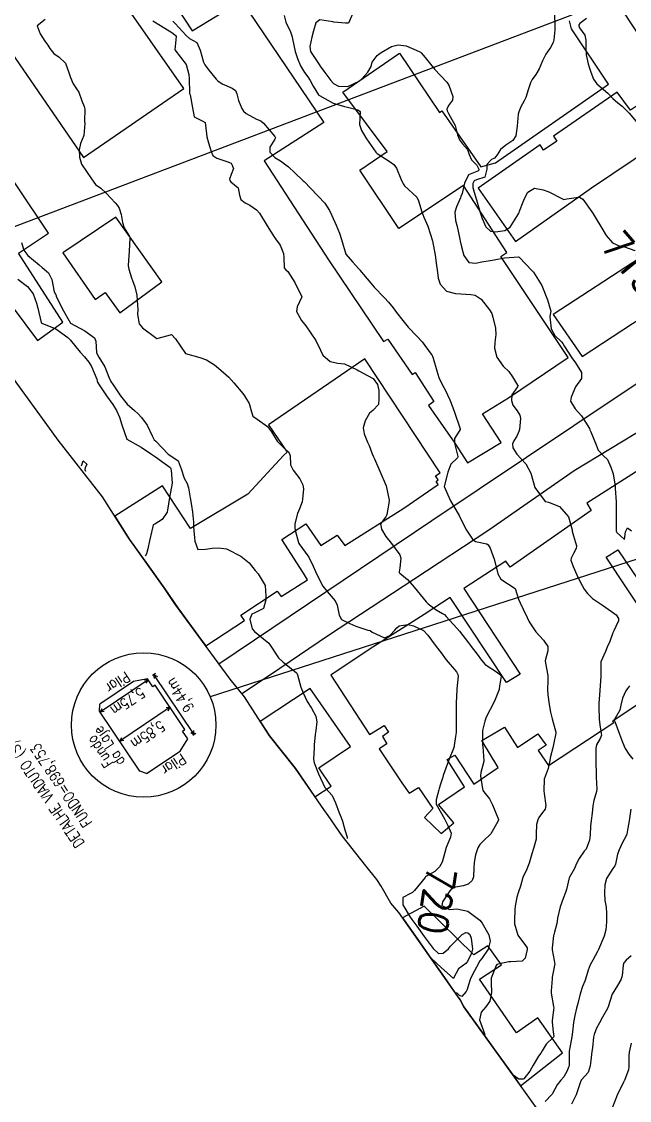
# Model space of a CAD drawing. Header units: metres. Extents: x 292545 to 299085, y 7450245 to 7463078.
# Drawn here: x 298006.3 to 298090.4, y 7451589.8 to 7451739.2 of the extents above; entities that cross this region are included whole.
import ezdxf
from ezdxf.enums import TextEntityAlignment as Align

# ---------------------------------------------------------------- set-up
doc = ezdxf.new("R2010")
doc.units = ezdxf.units.M
doc.linetypes.add('CONTINUO', pattern=[0])
for name, color, linetype in [('Area', 45, 'Continuous'), ('Cotas', 45, 'Continuous'), ('Curvas de Nivel 1m', 11, 'Continuous'), ('Curvas de Nivel 5m', 15, 'Continuous'), ('Edificações', 30, 'Continuous'), ('TEXTO', 45, 'Continuous'), ('Vias Primárias', 230, 'Continuous')]:
    doc.layers.add(name, color=color, linetype=linetype)
doc.styles.add('ROMANS', font='romans', dxfattribs={"height": 0.2})
doc.styles.add('Style-STANDARD', font='STANDARD.shx')

msp = doc.modelspace()

# ---------------------------------------------------------------- linework, layer by layer
at = {"layer": 'Area'}
msp.add_polyline3d([(298083.26, 7451580.79, 714.01), (298073.19, 7451594.84, 723.58), (298067.46, 7451602.8, 723.55), (298066.96, 7451603.76, 718.78), (298058.47, 7451615.83, 726.28), (298057.35, 7451617.13, 720.17), (298056.01, 7451619.47, 721.03), (298055.42, 7451620.4, 720.76), (298053.89, 7451622.3, 720.6), (298050.64, 7451626.47, 720.68), (298048.71, 7451629.28, 728.77), (298048.09, 7451630.08, 729.32), (298044.17, 7451635.78, 727.04), (298040.57, 7451640.29, 727.56), (298037.12, 7451645.69, 721.38), (298035.11, 7451648.17, 721.38), (298027.46, 7451658.6, 729.25), (298025.98, 7451660.78, 728.7), (298021.07, 7451667.7, 727.42), (298017.47, 7451673.41, 722.78), (298011.3, 7451681.25, 728.87), (298010.51, 7451682.41, 729.37), (298004.65, 7451690.45, 722.78)], dxfattribs=at)
at = {"layer": 'Curvas de Nivel 1m', "flags": 128}
for points, elevation in [([(298024.42, 7451739.32), (298025.5, 7451738.66), (298027.06, 7451737.71), (298027.48, 7451737.36), (298027.55, 7451737.28), (298027.63, 7451737.13), (298027.46, 7451735.28), (298029.02, 7451733.26), (298029.42, 7451731.89), (298029.46, 7451731.31), (298029.46, 7451731.26), (298029.49, 7451729.35), (298029.5, 7451729.26), (298029.59, 7451729.05), (298029.91, 7451727.25), (298030.13, 7451726.02), (298031.34, 7451725.39), (298031.65, 7451725.23), (298031.71, 7451724.86), (298031.89, 7451723.22), (298032.14, 7451722.4), (298032.48, 7451721.22), (298032.72, 7451720.65), (298033.28, 7451720.27), (298034.67, 7451719.81), (298035.28, 7451719.61), (298035.41, 7451719.33), (298035.47, 7451719.19), (298035.6, 7451718.85), (298035.26, 7451718.02), (298035.05, 7451717.39), (298035.08, 7451717.19), (298035.24, 7451717.01), (298036.23, 7451716.17), (298036.4, 7451715.17), (298036.59, 7451714.55), (298037.21, 7451714.11), (298037.83, 7451713.78), (298038.77, 7451713.14), (298039.2, 7451712.67), (298040.11, 7451711.13), (298041.16, 7451709.45), (298041.29, 7451709.26), (298041.39, 7451709.12), (298042.03, 7451708.22), (298042.53, 7451707.1), (298042.55, 7451706.53), (298042.61, 7451705.1), (298042.85, 7451704.84), (298043.1, 7451704.61), (298044.1, 7451703.08), (298045.05, 7451701.07), (298044.42, 7451699.7), (298044.33, 7451699.08), (298045.02, 7451697.8), (298045.6, 7451697.06), (298046.98, 7451695.05), (298047.63, 7451693.7), (298047.97, 7451693.03), (298048.95, 7451692.12), (298050.03, 7451691.92), (298050.94, 7451691.8), (298052.7, 7451690.98), (298052.93, 7451690.83), (298054.16, 7451690.2), (298054.92, 7451689.77), (298055.53, 7451688.94), (298055.72, 7451688.13), (298055.72, 7451686.94), (298055.64, 7451686.19), (298054.87, 7451685.34), (298054.64, 7451685.18), (298054.42, 7451684.96), (298053.81, 7451683.92), (298053.53, 7451682.97), (298053.67, 7451682.13), (298054.16, 7451680.96), (298054.35, 7451680.5), (298054.8, 7451679.37), (298054.96, 7451678.95), (298055.09, 7451678.65), (298055.85, 7451676.94), (298056.74, 7451674.93), (298057.13, 7451672.93), (298057.11, 7451672.54), (298056.81, 7451670.93), (298056.79, 7451670.83), (298056.69, 7451670.63), (298055.94, 7451669.68), (298056.06, 7451668.94), (298056.66, 7451667.91), (298057.45, 7451666.92), (298058.63, 7451665.35), (298058.74, 7451664.91), (298058.61, 7451663.58), (298058.5, 7451663.01), (298058.54, 7451662.91), (298058.6, 7451662.84), (298059.67, 7451661.97), (298060.58, 7451660.88), (298062.26, 7451658.86), (298062.55, 7451658.57), (298063.64, 7451657.75), (298064.54, 7451657.24), (298064.79, 7451657.09), (298065.03, 7451656.83), (298066.51, 7451655.21), (298066.87, 7451654.81), (298068.12, 7451653.16), (298068.4, 7451652.79), (298068.48, 7451652.69), (298069.32, 7451651.63), (298069.9, 7451650.77), (298070.45, 7451650.19), (298072.12, 7451649.06), (298072.43, 7451648.86), (298072.56, 7451648.74), (298072.62, 7451648.55), (298072.42, 7451647.18), (298072.36, 7451646.79), (298072.35, 7451646.74), (298071.8, 7451645.34), (298071.54, 7451644.75), (298070.65, 7451643.05), (298070.51, 7451642.77), (298070.36, 7451642.33), (298070.08, 7451641.04), (298070.06, 7451640.77), (298070.08, 7451639.01), (298070.09, 7451638.77), (298070.22, 7451636.84), (298070.22, 7451636.77), (298069.82, 7451635.23), (298069.79, 7451634.77), (298070.07, 7451632.95), (298070.12, 7451632.77), (298070.24, 7451632.54), (298071.03, 7451631.56), (298071.43, 7451630.75), (298072.2, 7451628.94), (298072.27, 7451628.74), (298072.27, 7451628.66), (298072.19, 7451628.43), (298071.2, 7451626.75), (298070.16, 7451625.73), (298069.67, 7451625.26), (298069.39, 7451624.78), (298069.1, 7451623.82), (298068.91, 7451622.78), (298068.88, 7451622.02), (298068.81, 7451620.78), (298068.63, 7451620.25), (298068.09, 7451619.77), (298067.37, 7451619.51), (298066.08, 7451619.32), (298065.77, 7451619.12), (298065.52, 7451618.82), (298064.52, 7451617.3), (298064.44, 7451616.83), (298065.47, 7451616.24), (298066.05, 7451616.28), (298066.51, 7451616.34), (298068.05, 7451616.02), (298069.68, 7451614.77), (298070.03, 7451614.36), (298070.95, 7451612.76), (298071.12, 7451611.88), (298070.86, 7451610.76), (298069.97, 7451609.48), (298069.66, 7451609.08), (298069.49, 7451608.77), (298068.96, 7451607.77), (298068.44, 7451606.78), (298068.31, 7451606.41), (298067.92, 7451605.17), (298067.8, 7451604.9), (298067.2, 7451604.2), (298066.86, 7451604.37), (298066.45, 7451604.75)], 719), ([(298027.2, 7451739.28), (298027.51, 7451738.95), (298029.02, 7451737.26), (298029.48, 7451736.88), (298030.51, 7451736.29), (298030.97, 7451735.24), (298031.44, 7451733.58), (298031.61, 7451733.23), (298032.18, 7451732.47), (298033.21, 7451731.21), (298033.41, 7451731), (298034.04, 7451730.57), (298035.4, 7451729.97), (298035.87, 7451729.66), (298036.04, 7451729.18), (298036.28, 7451728.28), (298036.75, 7451727.17), (298036.99, 7451726.8), (298037.36, 7451726.48), (298038.78, 7451725.71), (298039.35, 7451725.44), (298039.74, 7451725.14), (298041.32, 7451723.3), (298041.39, 7451723.12), (298041.31, 7451722.93), (298040.63, 7451721.8), (298040.61, 7451721.13), (298041.29, 7451720.38), (298042.09, 7451719.91), (298043.21, 7451719.09), (298043.27, 7451719.03), (298044.04, 7451718.3), (298045.24, 7451717.17), (298045.35, 7451717.07), (298046.28, 7451716.1), (298047.22, 7451715.14), (298047.27, 7451715.1), (298047.32, 7451715.05), (298048.25, 7451714.07), (298048.88, 7451713.02), (298049.19, 7451712.37), (298049.81, 7451711.01), (298050.25, 7451709.92), (298050.56, 7451709.01), (298051.12, 7451707), (298052.05, 7451705.92), (298052.94, 7451704.97), (298053.02, 7451704.89), (298053.1, 7451704.78), (298054.58, 7451702.96), (298055.07, 7451702.42), (298056.51, 7451700.94), (298057.05, 7451700.36), (298057.69, 7451699.57), (298058.17, 7451698.91), (298059.02, 7451697.79), (298059.78, 7451696.89), (298060.99, 7451695.63), (298061.7, 7451694.87), (298062.97, 7451693.16), (298063.08, 7451692.98), (298063.14, 7451692.86), (298063.23, 7451692.59), (298063.75, 7451690.85), (298064.01, 7451689.93), (298064.54, 7451688.84), (298064.9, 7451688.2), (298065.54, 7451686.82), (298065.94, 7451685.75), (298066.26, 7451684.82), (298066.85, 7451683.24), (298066.96, 7451682.81), (298066.95, 7451682.7), (298066.84, 7451682.51), (298066.16, 7451681.48), (298066.17, 7451680.82), (298066.63, 7451678.98), (298066.58, 7451678.81), (298065.68, 7451677.93), (298065.26, 7451676.83), (298065.17, 7451676.42), (298064.74, 7451674.83), (298065.63, 7451672.82), (298066.7, 7451671.02), (298066.82, 7451670.81), (298066.93, 7451670.57), (298067.84, 7451668.8), (298068.66, 7451667.53), (298069.1, 7451667.23), (298070.65, 7451666.87), (298070.83, 7451666.76), (298071.1, 7451666.3), (298071.69, 7451664.75), (298072.03, 7451663.32), (298072.18, 7451662.74), (298072.59, 7451661.98), (298074.57, 7451660.72), (298075.05, 7451659.21), (298075.25, 7451658.71), (298075.68, 7451657.84), (298076.22, 7451656.69), (298076.52, 7451656.07), (298077.44, 7451654.68), (298078.49, 7451653.55), (298079.09, 7451652.66), (298079.09, 7451652.06), (298078.75, 7451650.67), (298078.76, 7451650.36), (298079.09, 7451648.66), (298079.12, 7451647.97), (298079.06, 7451646.66), (298079.09, 7451645.98), (298079.27, 7451644.66), (298079.48, 7451643.56), (298079.7, 7451642.66), (298080.2, 7451640.8), (298080.21, 7451640.65), (298079.88, 7451639.09), (298079.79, 7451638.66), (298079.49, 7451637.46), (298079.33, 7451636.66), (298079.16, 7451635.79), (298078.71, 7451634.67), (298078.61, 7451634.32), (298078.55, 7451632.67), (298078.59, 7451632.32), (298078.84, 7451630.66), (298078.74, 7451630.14), (298078.21, 7451629.51), (298077.87, 7451629), (298077.73, 7451628.68), (298077.52, 7451628.01), (298077.48, 7451626.68), (298077.48, 7451625.99), (298077.13, 7451624.69), (298076.88, 7451623.95), (298076.54, 7451622.69), (298076.11, 7451621.63), (298075.78, 7451621.03), (298075.65, 7451620.7), (298075.31, 7451619.48), (298075.06, 7451618.71), (298074.83, 7451617.95), (298074.56, 7451616.71), (298074.52, 7451616.24), (298074.48, 7451614.72), (298074.49, 7451614.25), (298074.96, 7451612.71), (298075.99, 7451611.27), (298076.23, 7451610.94), (298076.26, 7451610.7), (298075.97, 7451609.53), (298075.56, 7451609.11), (298073.97, 7451609.01), (298073.7, 7451608.99), (298072.42, 7451608.74), (298072.06, 7451608.64), (298071.96, 7451608.5), (298071.27, 7451606.75), (298071.28, 7451606.1), (298071.31, 7451604.75), (298071.09, 7451603.56), (298070.53, 7451602.76), (298069.88, 7451602.04), (298069.64, 7451601), (298070.37, 7451598.96)], 718), ([(298042.58, 7451740.05), (298042.85, 7451739.1), (298043.49, 7451737.8), (298043.72, 7451737.09), (298043.76, 7451736.81), (298044.12, 7451735.08), (298044.45, 7451734.08), (298044.87, 7451733.08), (298045.42, 7451732.16), (298045.88, 7451731.53), (298046.19, 7451731.06), (298046.63, 7451730.28), (298047.37, 7451729.04), (298047.39, 7451729.01), (298047.48, 7451728.95), (298049.38, 7451727.89), (298050.95, 7451727.43), (298051.37, 7451727.36), (298052.8, 7451726.98), (298053.12, 7451726.73), (298053.04, 7451724.97), (298053.33, 7451724.1), (298054.02, 7451722.96), (298055.29, 7451721.11), (298055.47, 7451720.95), (298057.28, 7451719.78), (298057.78, 7451719.43), (298058.15, 7451718.92), (298058.74, 7451717.42), (298058.97, 7451716.9), (298059.06, 7451716.72), (298059.24, 7451716.46), (298060.95, 7451714.88), (298061.22, 7451714.38), (298061.65, 7451712.88), (298061.94, 7451712.12), (298062.48, 7451710.87), (298063.15, 7451708.86), (298063.49, 7451706.85), (298063.7, 7451705.44), (298063.78, 7451704.85), (298063.92, 7451703.67), (298064.18, 7451702.84), (298065.07, 7451701.88), (298066.34, 7451701.54), (298067.06, 7451701.49), (298068.45, 7451701.41), (298069.06, 7451701.3), (298069.86, 7451700.77), (298071.04, 7451699.27), (298071.33, 7451698.76), (298071.51, 7451698.27), (298071.87, 7451696.75), (298071.89, 7451695.86), (298071.75, 7451694.75), (298071.73, 7451694), (298072.03, 7451692.75), (298072.94, 7451691.51), (298073.69, 7451690.73), (298074.22, 7451690.01), (298074.91, 7451688.87), (298074.99, 7451688.71), (298074.97, 7451688.66), (298074.91, 7451688.61), (298074.12, 7451687.5), (298074.08, 7451686.72), (298074.26, 7451686.1), (298074.87, 7451685.3), (298075.24, 7451684.71), (298075.31, 7451684.26), (298075.16, 7451682.71), (298075.11, 7451682.43), (298074.83, 7451681.81), (298074.41, 7451681.13), (298074.2, 7451680.72), (298074.25, 7451680.16), (298074.8, 7451679.31), (298075.38, 7451678.7), (298076.04, 7451677.96), (298076.77, 7451676.69), (298077.31, 7451674.68), (298078.72, 7451672.77), (298078.79, 7451672.74), (298079.18, 7451672.66), (298080.71, 7451672.05), (298081.94, 7451670.63), (298082.45, 7451668.84), (298082.49, 7451668.62), (298082.67, 7451667.99), (298083.08, 7451666.62), (298083.01, 7451666.25), (298082.64, 7451665.55), (298082.33, 7451664.92), (298082.3, 7451664.62), (298082.61, 7451663.73), (298083.12, 7451662.61), (298083.59, 7451661.61), (298084.13, 7451660.6), (298084.57, 7451660), (298085.29, 7451659.32), (298086.39, 7451658.57), (298086.49, 7451658.51), (298086.55, 7451658.47), (298086.83, 7451658.28), (298088.54, 7451657.04), (298088.88, 7451656.55), (298088.87, 7451656.21), (298088.52, 7451655.46), (298088.22, 7451654.84), (298088.12, 7451654.55), (298087.68, 7451653.37), (298087.33, 7451652.56), (298087.07, 7451651.97), (298086.45, 7451650.57), (298086.43, 7451648.57), (298086.29, 7451646.57), (298086.18, 7451644.78), (298086.17, 7451644.57), (298086.16, 7451644.35), (298086.19, 7451642.58), (298086.35, 7451641.49), (298086.47, 7451640.7), (298086.49, 7451640.58), (298086.51, 7451640.41), (298086.33, 7451639.93), (298085.84, 7451639.07), (298085.74, 7451638.59), (298085.74, 7451637.15), (298085.74, 7451636.59), (298085.77, 7451635.09), (298085.79, 7451634.58), (298085.89, 7451632.94), (298085.85, 7451632.58), (298085.49, 7451631.33), (298085.35, 7451630.59), (298085.22, 7451629.58), (298085.08, 7451628.59), (298084.99, 7451627.79), (298084.94, 7451626.59), (298084.89, 7451625.87), (298084.4, 7451624.6), (298084.29, 7451624.46), (298084.15, 7451624.32), (298083.42, 7451623.32), (298083.08, 7451622.61), (298082.78, 7451621.95), (298082.1, 7451620.72), (298082.07, 7451620.62), (298081.68, 7451619.03), (298081.54, 7451618.63), (298081.23, 7451617.79), (298080.83, 7451616.64), (298080.46, 7451615.06), (298080.41, 7451614.64), (298080.35, 7451614.32), (298080.01, 7451613.12), (298079.92, 7451612.74), (298079.9, 7451612.65), (298079.69, 7451610.95), (298079.7, 7451610.65), (298079.96, 7451609.18), (298080.05, 7451608.65), (298080.04, 7451608.56), (298079.95, 7451608.06), (298079.7, 7451606.89), (298079.68, 7451606.65), (298079.57, 7451605), (298079.57, 7451604.65), (298079.89, 7451602.82), (298079.91, 7451602.65), (298079.91, 7451602.62), (298079.88, 7451602.35), (298079.69, 7451600.83), (298079.69, 7451600.65), (298079.85, 7451599.34), (298079.91, 7451598.65), (298079.9, 7451598.6), (298079.84, 7451598.52), (298078.86, 7451597.63), (298078.3, 7451596.67), (298078.12, 7451596.36), (298077.81, 7451595.94), (298077.08, 7451594.68), (298076.62, 7451593.85), (298075.76, 7451592.81), (298075.7, 7451592.76), (298075.07, 7451592.76), (298074.31, 7451593.33)], 717), ([(298052.13, 7451740.38), (298051.53, 7451739), (298051.5, 7451738.98), (298051.1, 7451739), (298049.5, 7451739.14), (298049.34, 7451739.18), (298047.52, 7451739.45), (298046.99, 7451739.05), (298046.65, 7451737.9), (298046.45, 7451737.06), (298046.15, 7451735.74), (298046.26, 7451735.06), (298047.44, 7451733.26), (298047.6, 7451733.04), (298048.11, 7451732.35), (298049.05, 7451731.02), (298049.41, 7451730.64), (298050.13, 7451730.28), (298051.4, 7451730.2), (298053.06, 7451730.98), (298053.42, 7451731.33), (298054.17, 7451732.21), (298054.63, 7451732.96), (298054.8, 7451733.6), (298055.46, 7451734.51), (298055.7, 7451734.71), (298056.02, 7451734.94), (298057.47, 7451735.73), (298058.39, 7451735.99), (298059.47, 7451735.84), (298061.29, 7451735.06), (298061.46, 7451734.97), (298061.51, 7451734.93), (298061.56, 7451734.88), (298062.1, 7451734.22), (298063.22, 7451732.85), (298063.32, 7451732.74), (298063.43, 7451732.63), (298065.1, 7451730.83), (298065.41, 7451730.38), (298065.97, 7451728.82), (298065.9, 7451728.31), (298065.37, 7451727.6), (298065.12, 7451727.08), (298065.17, 7451726.83), (298065.36, 7451726.49), (298066.26, 7451724.82), (298066.61, 7451723.53), (298066.86, 7451722.81), (298067.31, 7451722.26), (298068, 7451721.5), (298068.23, 7451720.8), (298068.54, 7451720.05), (298069.28, 7451719.31), (298069.54, 7451718.78), (298069.5, 7451718.55), (298069.27, 7451718.46), (298068.1, 7451717.96), (298067.57, 7451716.81), (298067.23, 7451715.4), (298067.06, 7451714.98), (298066.99, 7451714.81), (298066.47, 7451713.55), (298066.24, 7451712.82), (298066.33, 7451711.67), (298066.54, 7451710.82), (298066.91, 7451709.06), (298066.96, 7451708.81), (298067.14, 7451708), (298067.47, 7451706.8), (298068.16, 7451705.84), (298069.11, 7451705.76), (298069.96, 7451705.93), (298071.12, 7451706.13), (298071.65, 7451706.22), (298073.12, 7451706.49), (298075.03, 7451706.62), (298075.12, 7451706.59), (298076.95, 7451704.69), (298077.1, 7451704.52), (298078.27, 7451702.68), (298079.05, 7451700.67), (298079.5, 7451699.12), (298079.43, 7451698.66), (298079.37, 7451698.32), (298079.55, 7451696.66), (298080.08, 7451695.74), (298080.99, 7451694.86), (298081.17, 7451694.64), (298081.4, 7451694.21), (298082.42, 7451692.63), (298082.95, 7451691.94), (298083.75, 7451690.61), (298083.75, 7451689.78), (298082.91, 7451688.62), (298082.33, 7451687.19), (298082.25, 7451686.63), (298082.87, 7451685.59), (298083.76, 7451684.61), (298084.85, 7451682.86), (298084.93, 7451682.69), (298084.96, 7451682.6), (298085.05, 7451682.38), (298085.78, 7451680.59), (298086.08, 7451679.86), (298086.8, 7451679.06), (298087.36, 7451678.56), (298087.82, 7451677.51), (298088.14, 7451676.56), (298088.41, 7451674.89), (298088.41, 7451674.55), (298088.57, 7451672.71), (298088.58, 7451672.55), (298088.56, 7451670.69), (298088.56, 7451670.55), (298088.57, 7451668.65), (298088.61, 7451668.55), (298088.67, 7451668.47), (298089.71, 7451667.49), (298089.84, 7451668.54), (298090.13, 7451669.09), (298090.67, 7451668.67)], 716), ([(298084.47, 7451739.65), (298083.51, 7451738.94), (298083.38, 7451738.75), (298083.38, 7451738.62), (298083.5, 7451738.34), (298084.21, 7451737.33), (298084.38, 7451736.61), (298084.37, 7451735.5), (298084.42, 7451734.61), (298084.69, 7451733.36), (298084.92, 7451732.6), (298085.04, 7451732.2), (298085.42, 7451731.21), (298085.88, 7451730.59), (298087.39, 7451729.3), (298088.09, 7451728.56), (298088.77, 7451727.94), (298089.37, 7451727.48), (298090.34, 7451726.53), (298091.35, 7451725.35)], 714), ([(298006.22, 7451708.61), (298006.56, 7451707.53), (298007.12, 7451706.81), (298008.68, 7451705.5), (298009.1, 7451705.13), (298010, 7451704.39), (298010.42, 7451703.48), (298010.75, 7451701.79), (298010.95, 7451701.47), (298010.98, 7451701.4), (298011.05, 7451701.16), (298011.85, 7451699.46), (298013.01, 7451697.45), (298015, 7451696.36), (298016.37, 7451695.41), (298016.54, 7451694.97), (298016.63, 7451693.4), (298016.71, 7451693.15), (298016.96, 7451692.73), (298017.77, 7451691.39), (298018.35, 7451689.96), (298018.63, 7451689.38), (298018.91, 7451688.92), (298019.96, 7451687.37), (298020.88, 7451686.23), (298021.87, 7451685.34), (298022.4, 7451684.88), (298022.85, 7451684.39), (298023.65, 7451683.32), (298024.32, 7451681.82), (298024.62, 7451681.31), (298024.82, 7451681.09), (298026.56, 7451679.29), (298026.79, 7451679.15), (298027.91, 7451678.4), (298028.35, 7451677.27), (298028.75, 7451676), (298029.16, 7451675.26), (298029.34, 7451674.65), (298029.58, 7451673.25), (298029.77, 7451672.2), (298029.9, 7451671.25), (298030.03, 7451669.9), (298030.07, 7451669.25), (298030.18, 7451667.72), (298030.23, 7451667.24), (298030.64, 7451666.09), (298031.7, 7451666.17), (298032.64, 7451666.28), (298033.5, 7451666.35), (298034.64, 7451666.21), (298036.62, 7451665.17), (298037.74, 7451664.27), (298038.6, 7451663.21), (298038.65, 7451663.14), (298039.02, 7451662.72), (298039.96, 7451661.13), (298040.06, 7451659.62), (298040.05, 7451659.13), (298039.74, 7451657.93), (298038.53, 7451657.34), (298038.15, 7451657.15), (298037.83, 7451656.45), (298038.19, 7451655.14), (298038.51, 7451654.77), (298040.48, 7451653.12), (298041.84, 7451651.11), (298042.45, 7451650.48), (298044.28, 7451649.07), (298044.35, 7451648.99), (298044.43, 7451648.77), (298044.92, 7451647.06), (298045.23, 7451646.24), (298045.8, 7451645.06), (298046.38, 7451644.12), (298047, 7451643.04), (298047.14, 7451642.25), (298046.98, 7451641.04), (298046.9, 7451640.48), (298046.76, 7451639.05), (298046.74, 7451638.62), (298046.67, 7451637.05), (298046.75, 7451636.58), (298047.34, 7451635.04), (298048.24, 7451633.17), (298048.35, 7451633.03), (298049.26, 7451632.05), (298049.69, 7451631.01), (298050.2, 7451629.64), (298050.5, 7451629), (298050.68, 7451628.5), (298051.02, 7451627.3), (298051.31, 7451626.27), (298051.34, 7451626.09)], 721), ([(298005.73, 7451703.54), (298007.07, 7451702.53), (298007.87, 7451701.51), (298008.32, 7451700.23), (298008.49, 7451699.51), (298008.96, 7451697.55), (298008.98, 7451697.5), (298009.01, 7451697.47), (298009.06, 7451697.46), (298011, 7451696.66), (298012.66, 7451695.45), (298012.98, 7451695.12), (298014.36, 7451693.44), (298014.96, 7451692.77), (298015.58, 7451692.05), (298015.93, 7451691.42), (298016.65, 7451689.67), (298016.72, 7451689.4), (298016.77, 7451689.26), (298016.91, 7451689.05), (298018.01, 7451687.39), (298018.87, 7451686.16), (298019.39, 7451685.37), (298019.79, 7451684.43), (298020.11, 7451683.37), (298020.82, 7451681.36), (298022.81, 7451680.25), (298024.23, 7451679.32), (298024.79, 7451678.92), (298026.11, 7451677.97), (298026.78, 7451677.5), (298026.89, 7451677.4), (298026.93, 7451677.29), (298026.98, 7451677.08), (298027.12, 7451675.28), (298026.72, 7451673.29), (298026.47, 7451671.53), (298026.4, 7451671.29), (298025.7, 7451670.28), (298024.68, 7451669.63), (298024.49, 7451669.5), (298024.4, 7451669.31), (298024.08, 7451667.9), (298023.97, 7451667.32), (298023.75, 7451666.21), (298023.53, 7451665.52), (298023.38, 7451665.19)], 722), ([(298014.53, 7451677.67), (298014.78, 7451678.36), (298015.28, 7451677.92), (298015.05, 7451677.43), (298015.02, 7451677.18), (298015.11, 7451676.96)], 723), ([(298090.42, 7451647.22), (298090.11, 7451646.84), (298089.92, 7451646.53), (298089.42, 7451645.52), (298089.21, 7451644.54), (298089.07, 7451643.85), (298088.36, 7451642.67), (298088.3, 7451642.55), (298088.3, 7451642.48), (298088.36, 7451642.3), (298089.03, 7451640.54), (298089.46, 7451639.41), (298089.83, 7451638.53), (298090.31, 7451637.78), (298090.87, 7451637.09)], 716), ([(298090.6, 7451630.14), (298090.34, 7451628.53), (298090.18, 7451627.53), (298090.04, 7451626.67), (298089.99, 7451626.53), (298089.36, 7451625.33), (298088.96, 7451624.54), (298088.74, 7451623.94), (298088.49, 7451622.55), (298088.39, 7451622.28), (298088.12, 7451621.93), (298087.23, 7451620.56), (298087.01, 7451619.65), (298086.95, 7451618.57), (298086.98, 7451617.49), (298087.16, 7451616.56), (298087.24, 7451615.76), (298087.22, 7451614.56), (298087.14, 7451613.44), (298086.92, 7451612.57), (298086.13, 7451610.73), (298086.06, 7451610.58), (298086.03, 7451610.53), (298085.98, 7451610.43), (298085.32, 7451609.23), (298084.97, 7451608.59), (298084.67, 7451607.86), (298084.33, 7451606.6), (298084.22, 7451606.31), (298083.92, 7451605.6), (298083.6, 7451604.6), (298083.24, 7451603.26), (298083.09, 7451602.61), (298082.83, 7451601.57), (298082.64, 7451600.62), (298082.53, 7451599.3), (298082.44, 7451598.62), (298082.32, 7451598.14), (298082.04, 7451596.63), (298082.06, 7451594.89), (298082.04, 7451594.63), (298081.98, 7451594.44), (298081.78, 7451593.94), (298081.3, 7451593.1), (298080.92, 7451592.64), (298080.4, 7451592), (298079.74, 7451590.76), (298079.71, 7451590.69), (298079.67, 7451590.65), (298078.71, 7451589.68)], 716), ([(298090.62, 7451597.74), (298090.38, 7451596.52), (298090.33, 7451596), (298090.33, 7451594.52), (298090.27, 7451594.04), (298089.77, 7451592.72), (298089.7, 7451592.6), (298089.66, 7451592.53), (298089.57, 7451592.34), (298088.71, 7451590.55), (298088.07, 7451588.89)], 714)]:
    msp.add_lwpolyline(points, dxfattribs=dict(at, elevation=elevation))
at = {"layer": 'Curvas de Nivel 5m', "flags": 128}
for points, elevation in [([(298009.51, 7451739.5), (298008.41, 7451738.6), (298008.82, 7451737.51), (298009.47, 7451736.48), (298009.89, 7451735.92), (298010.16, 7451735.49), (298010.74, 7451734.76), (298011.45, 7451734.29), (298012.32, 7451733.46), (298012.85, 7451732.02), (298013.02, 7451731.45), (298013.4, 7451730.59), (298013.85, 7451729.9), (298014.17, 7451729.44), (298014.58, 7451728.23), (298014.93, 7451727.43), (298015.01, 7451727.07), (298014.98, 7451725.43), (298014.99, 7451725.07), (298014.88, 7451723.43), (298014.42, 7451722.33), (298014.21, 7451721.44), (298014.27, 7451720.45), (298014.57, 7451719.44), (298015.26, 7451718.43), (298015.95, 7451717.42), (298016.47, 7451716.65), (298017.23, 7451716.13), (298017.99, 7451715.39), (298019.21, 7451714.09), (298019.55, 7451713.72), (298019.74, 7451713.37), (298020.05, 7451712.51), (298020.24, 7451711.36), (298020.47, 7451710.66), (298021.15, 7451709.54), (298021.24, 7451709.35), (298021.25, 7451709.25), (298021.13, 7451707.35), (298020.99, 7451705.48), (298021, 7451705.36), (298021.1, 7451704.92), (298021.46, 7451703.72), (298021.59, 7451703.35), (298021.93, 7451702.49), (298022.2, 7451701.34), (298022.27, 7451700.56), (298022.33, 7451699.34), (298022.32, 7451698.64), (298022.54, 7451697.34), (298023, 7451696.79), (298024.98, 7451695.31), (298026.53, 7451695.74), (298026.99, 7451695.86), (298027.57, 7451695.27), (298028.96, 7451693.26), (298030.95, 7451692.69), (298031.83, 7451692.35), (298032.94, 7451691.66), (298033.51, 7451691.2), (298034.92, 7451689.96), (298035.64, 7451689.18), (298036.9, 7451687.7), (298037.13, 7451687.4), (298037.27, 7451687.16), (298037.74, 7451686.3), (298038.1, 7451685.15), (298038.27, 7451684.56), (298038.85, 7451684.17), (298040.3, 7451683.13), (298040.83, 7451682.4), (298041.65, 7451681.11), (298042.8, 7451679.96), (298043.27, 7451679.57), (298043.42, 7451679.09), (298043.5, 7451677.81), (298043.84, 7451677.08), (298044.76, 7451675.88), (298045.18, 7451675.07), (298045.29, 7451674.51), (298045.14, 7451673.07), (298045.1, 7451672.69), (298044.71, 7451671.73), (298044.43, 7451671.07), (298044.09, 7451669.68), (298044.07, 7451669.08), (298044.17, 7451668.58), (298044.58, 7451667.07), (298044.65, 7451666.94), (298046, 7451665.06), (298046.61, 7451663.78), (298046.92, 7451663.05), (298047.2, 7451662.44), (298047.95, 7451661.04), (298048.57, 7451660.3), (298049.68, 7451659.01), (298049.94, 7451658.4), (298050.21, 7451657), (298050.52, 7451656.42), (298051.67, 7451655.84), (298052.51, 7451655.5), (298054.17, 7451654.95), (298054.45, 7451654.9), (298054.5, 7451654.87), (298054.8, 7451654.65), (298056.49, 7451653.85), (298057.23, 7451654.19), (298057.92, 7451654.92), (298058.19, 7451655.24), (298058.51, 7451655.52), (298059.71, 7451655.7), (298060.51, 7451655.55), (298061.87, 7451654.87), (298062.5, 7451654.23), (298063.49, 7451652.85), (298064.47, 7451651.61), (298064.79, 7451651.16), (298065.03, 7451650.83), (298066.44, 7451649.18), (298066.65, 7451648.81), (298066.68, 7451648.56), (298066.51, 7451646.81), (298066.5, 7451646.72), (298066.43, 7451644.81), (298066.43, 7451644.76), (298066.42, 7451642.81), (298066.42, 7451642.75), (298066.4, 7451640.81), (298066.4, 7451640.75), (298066.33, 7451640.22), (298066.15, 7451638.98), (298066.13, 7451638.81), (298066.05, 7451638.55), (298065.33, 7451636.82), (298064.79, 7451635.34), (298064.63, 7451634.83), (298064.55, 7451634.56), (298064.25, 7451633.6), (298064.08, 7451633.01), (298064.03, 7451632.84), (298063.63, 7451631.45), (298063.66, 7451630.85), (298064.21, 7451629.86), (298064.79, 7451628.83), (298065.25, 7451627.89), (298065.71, 7451626.82), (298065.62, 7451626.28), (298065.01, 7451624.83), (298064.83, 7451624.14), (298064.49, 7451622.83), (298064.12, 7451622.16), (298063.46, 7451621.5), (298062.3, 7451620.86), (298062.18, 7451620.78), (298062.1, 7451620.7), (298060.66, 7451618.88), (298060.36, 7451618.6), (298060.08, 7451618.46), (298059.05, 7451617.92), (298059.02, 7451616.9), (298060.04, 7451615.21), (298060.17, 7451615.03), (298060.27, 7451614.89), (298060.95, 7451613.95), (298062, 7451612.51), (298063.22, 7451610.85), (298063.98, 7451610.15), (298064.6, 7451610.21), (298065.33, 7451610.83), (298065.65, 7451611.16), (298065.99, 7451611.54), (298067.23, 7451612.8), (298067.74, 7451613.06), (298068.01, 7451613.02), (298068.31, 7451612.79), (298068.49, 7451612.3), (298068.68, 7451610.78), (298068.53, 7451610.23), (298067.97, 7451609.04), (298067.75, 7451608.79), (298066.74, 7451608.02), (298066.07, 7451606.82), (298066.04, 7451606.71), (298065.98, 7451606.73), (298064.38, 7451608.2), (298062.96, 7451609.52)], 720), ([(298080.01, 7451740.17), (298080.06, 7451738.65), (298080.08, 7451738.07), (298079.95, 7451736.66), (298079.84, 7451736.3), (298079.47, 7451735.63), (298078.82, 7451734.67), (298078.37, 7451733.76), (298077.91, 7451732.68), (298077.42, 7451731.89), (298076.93, 7451731.18), (298076.7, 7451730.7), (298076.37, 7451729.73), (298076.04, 7451728.7), (298075.83, 7451728.25), (298075.37, 7451727.41), (298075.08, 7451726.71), (298075.01, 7451726.37), (298074.86, 7451724.72), (298074.67, 7451723.37), (298074.27, 7451722.73), (298073.31, 7451722.07), (298072.56, 7451721.48), (298072.09, 7451720.75), (298071.73, 7451720.31), (298071.29, 7451720.09), (298070.66, 7451719.39), (298070.65, 7451718.77), (298070.38, 7451717.65), (298069.25, 7451717.28), (298068.89, 7451717.15), (298068.72, 7451716.79), (298068.7, 7451716.25), (298069.13, 7451714.78), (298069.22, 7451714.52), (298069.75, 7451712.77), (298070.02, 7451711.94), (298070.53, 7451710.77), (298071.17, 7451710.18), (298071.84, 7451710.08), (298073.17, 7451710.26), (298073.89, 7451710.73), (298075.06, 7451712.58), (298075.11, 7451712.71), (298075.12, 7451712.78), (298075.2, 7451712.96), (298075.7, 7451714.22), (298075.88, 7451714.7), (298076.34, 7451715.59), (298077.24, 7451716.13), (298078.47, 7451715.91), (298079.23, 7451715.63), (298081.15, 7451714.64), (298081.22, 7451714.59), (298081.3, 7451714.56), (298081.72, 7451714.64), (298083.02, 7451714.82), (298083.23, 7451714.85), (298083.48, 7451714.88), (298083.96, 7451714.61), (298085.2, 7451712.87), (298085.37, 7451712.59), (298085.66, 7451712.11), (298086.59, 7451710.58), (298087.16, 7451709.59), (298088.07, 7451708.56), (298089.15, 7451708.07), (298089.7, 7451707.99), (298091.14, 7451707.49)], 715), ([(298090.63, 7451609.86), (298089.96, 7451609.24), (298089.62, 7451608.87), (298089.52, 7451608.53), (298089.39, 7451607.08), (298089.22, 7451606.54), (298088.76, 7451605.71), (298088.02, 7451604.55), (298087.98, 7451604.48), (298087.91, 7451604.27), (298087.51, 7451602.93), (298087.35, 7451602.56), (298086.68, 7451601.37), (298086.24, 7451600.57), (298085.86, 7451599.81), (298085.5, 7451598.93), (298085.42, 7451598.58), (298085.28, 7451597.12), (298085.2, 7451596.59), (298085.05, 7451595.34), (298084.97, 7451594.59), (298084.68, 7451593.69), (298083.76, 7451592.69), (298083.73, 7451592.64), (298083.71, 7451592.6), (298083.67, 7451592.51), (298083.02, 7451590.61), (298082.39, 7451589.28)], 715)]:
    msp.add_lwpolyline(points, dxfattribs=dict(at, elevation=elevation))
at = {"layer": 'Edificações'}
for points in [[(298010.27, 7451756.4), (297996.47, 7451747.09), (298014.83, 7451720.38), (298028.73, 7451729.93)], [(298088.68, 7451729.42), (298079.9, 7451723.33), (298080.37, 7451722.64), (298078.49, 7451721.38), (298078.02, 7451722.12), (298069.47, 7451716.12), (298074.62, 7451708.73), (298085.15, 7451716.16), (298091.03, 7451720.17), (298093.98, 7451722.14), (298092.07, 7451725.16), (298095.81, 7451727.63), (298094.42, 7451729.52), (298090.56, 7451726.95)], [(298109.28, 7451705.73), (298103.03, 7451715.23), (298091.31, 7451707.6), (298091.89, 7451706.5), (298079.86, 7451698.66), (298083.84, 7451692.83), (298093.63, 7451699.22), (298093.27, 7451699.81), (298095.23, 7451701.11), (298097.57, 7451698.1)], [(298019.32, 7451712.14), (298011.96, 7451707.17), (298016.44, 7451700.73), (298017.82, 7451701.69), (298019.85, 7451698.85), (298025.65, 7451703.18)]]:
    msp.add_lwpolyline(points, close=True, dxfattribs=at)
for points in [[(298021.07, 7451751.38), (298029.87, 7451737.93), (298036.68, 7451742.06), (298048.11, 7451725.25), (298039.82, 7451719.93), (298048.73, 7451706.19), (298056.35, 7451694.91), (298056.96, 7451695.23), (298060.31, 7451690.32), (298060.76, 7451690.59), (298063.34, 7451686.6), (298062.57, 7451686.05), (298066.21, 7451680.81), (298068, 7451678.11), (298072.62, 7451680.93), (298070.04, 7451684.89), (298073.64, 7451687.09), (298081.91, 7451692.71), (298072.58, 7451706.66), (298073.44, 7451707.22), (298067.42, 7451716.5), (298058.47, 7451710.55), (298053.09, 7451718.63), (298056.88, 7451721.22), (298050.73, 7451729.45), (298058.55, 7451734.82), (298064.12, 7451726.61), (298064.45, 7451726.86), (298069.85, 7451719.09), (298071.84, 7451719.66), (298087.49, 7451730.53), (298082.38, 7451738.21), (298082.11, 7451739.29)], [(298092.26, 7451677.44), (298084.51, 7451672.5), (298085.09, 7451671.52), (298073.91, 7451663.67), (298073.28, 7451664.49), (298067.47, 7451660.7), (298075.25, 7451648.84), (298073.36, 7451647.71), (298065.56, 7451659.47), (298061.97, 7451657.12), (298054.53, 7451652.33), (298049.07, 7451648.68), (298054.43, 7451640.5), (298056.45, 7451641.73), (298057.05, 7451640.8), (298056.2, 7451640.23), (298056.81, 7451639.19), (298055.77, 7451638.49), (298058.91, 7451633.79), (298059.89, 7451632.35), (298061.18, 7451633.14), (298063.16, 7451630.22), (298062.04, 7451629), (298064.34, 7451626.77), (298066.11, 7451628.27), (298063.95, 7451630.81), (298067.56, 7451633.22), (298065.17, 7451637.01), (298066.22, 7451637.61), (298068.84, 7451633.6), (298072.23, 7451635.9), (298069.95, 7451639.66), (298073.11, 7451641.5), (298074.92, 7451638.7), (298077.72, 7451640.57), (298078.87, 7451639.02), (298077.75, 7451638.27), (298079.2, 7451636.2), (298088.24, 7451642.15), (298088.1, 7451642.38), (298098.85, 7451649.6)], [(298095.8, 7451652.04), (298087.18, 7451665.05), (298088.78, 7451666.04), (298095.39, 7451656.3)]]:
    msp.add_lwpolyline(points, dxfattribs=at)
for points, elevation in [([(298000.69, 7451696.61), (298005.08, 7451699.56), (298008.45, 7451695.06), (298011.98, 7451697.57), (298005.83, 7451707.14), (298009.99, 7451709.92), (298000.91, 7451723.41), (297998.9, 7451726.35), (297994.28, 7451733.68), (297996.5, 7451735.36), (297988.94, 7451746.61), (297974.09, 7451736.65), (297977.03, 7451732.16), (297980.25, 7451727.3), (297983.26, 7451722.75), (297986.72, 7451717.57), (297989.83, 7451712.63), (297990.84, 7451710.97), (297995.65, 7451704.32), (297998.32, 7451700.63)], 725.62), ([(298031.74, 7451652.76), (298037.09, 7451656.27), (298036.61, 7451656.99), (298041.65, 7451660.33), (298042.17, 7451659.59), (298045.85, 7451661.92), (298045.27, 7451662.81), (298042.28, 7451667.51), (298045.58, 7451669.67), (298047.69, 7451666.68), (298049.94, 7451668.1), (298051.02, 7451666.68), (298059.15, 7451671.84), (298063.93, 7451675.11), (298063.64, 7451675.53), (298063.91, 7451675.73), (298063.55, 7451676.32), (298064.18, 7451676.7), (298053.78, 7451692.52), (298040.43, 7451683.36), (298043.01, 7451679.57), (298042.5, 7451679.14), (298037.59, 7451673.77), (298029.62, 7451669.02), (298025.74, 7451674.91), (298019.17, 7451670.71), (298021.2, 7451667.51), (298023.68, 7451664.02), (298026.07, 7451660.64), (298027.89, 7451658.03), (298029.78, 7451655.44), (298031.18, 7451653.53)], 724.84), ([(298046.87, 7451631.87), (298049.12, 7451633.33), (298047.42, 7451635.89), (298051.77, 7451638.84), (298046.21, 7451646.85), (298039.29, 7451642.29), (298040.57, 7451640.29), (298044.17, 7451635.78)], 728.61), ([(298075.33, 7451591.85), (298081.14, 7451596.43), (298077.74, 7451601.24), (298074.77, 7451599.16), (298069.63, 7451606.61), (298072.7, 7451608.58), (298070.8, 7451611.21), (298068.86, 7451610), (298061.96, 7451616.73), (298058.97, 7451615.11), (298061.01, 7451612.22), (298062.69, 7451609.82), (298064.79, 7451606.84), (298066.66, 7451604.18), (298066.96, 7451603.76), (298067.46, 7451602.8), (298072.31, 7451596.05), (298074.39, 7451593.16)], 721.55)]:
    msp.add_lwpolyline(points, close=True, dxfattribs=dict(at, elevation=elevation))
at = {"layer": 'TEXTO', "linetype": 'CONTINUO'}
for points in [[(298190.02, 7451781.03, 0), (297989.99, 7451705.03, 0)], [(298234.13, 7451710.78, 0), (298032.36, 7451645.71, 0)], [(298023.56, 7451635.08, 0), (298028.21, 7451638.2, 0), (298029.27, 7451639.88, 0), (298028.54, 7451640.96, 0), (298028.87, 7451641.18, 0), (298024.74, 7451647.32, 0), (298024.41, 7451647.1, 0), (298023.68, 7451648.18, 0), (298021.73, 7451647.83, 0), (298017.09, 7451644.7, 0)], [(298024.78, 7451648.92, 0), (298024.37, 7451648.64, 0)], [(298030.16, 7451640.48, 0), (298024.58, 7451648.78, 0)], [(298024.65, 7451648.22, 0), (298024.58, 7451648.78, 0), (298025.06, 7451648.5, 0)], [(298023.76, 7451648.07, 0), (298017.12, 7451643.6, 0)], [(298023.48, 7451647.58, 0), (298023.76, 7451648.07, 0), (298023.21, 7451647.99, 0)], [(298023.56, 7451635.08, 0), (298022.63, 7451635.42, 0), (298017.05, 7451643.71, 0), (298017.09, 7451644.7, 0)], [(298017.68, 7451643.67, 0), (298017.12, 7451643.6, 0), (298017.4, 7451644.09, 0)], [(298026.81, 7451644.25, 0), (298019.84, 7451639.56, 0)], [(298026.53, 7451643.77, 0), (298026.81, 7451644.25, 0), (298026.25, 7451644.18, 0)], [(298029.67, 7451640.76, 0), (298030.16, 7451640.48, 0), (298030.09, 7451641.03, 0)], [(298020.39, 7451639.64, 0), (298019.84, 7451639.56, 0), (298020.11, 7451640.05, 0)], [(298030.37, 7451640.62, 0), (298029.95, 7451640.34, 0)]]:
    msp.add_polyline3d(points, dxfattribs=at)
msp.add_circle((298023.16, 7451641.8), 10, dxfattribs=at)
at = {"layer": 'Vias Primárias'}
for points, elevation in [([(298033.57, 7451650.26), (298063.03, 7451670.12), (298082.71, 7451683.28), (298102.17, 7451696.29), (298108.18, 7451700.32, 0.210614), (298110.89, 7451704.6, 0.277968), (298110.81, 7451708.09), (298109.93, 7451710.45), (298105.01, 7451717.72), (298097.88, 7451728.29), (298091.24, 7451738.07), (298085.36, 7451746.96)], 722.96), ([(298115.9, 7451532.47), (298125.7, 7451538.37), (298138.99, 7451546.87), (298150.95, 7451554.43), (298174.03, 7451569.35), (298191.46, 7451580.53, 0.389064), (298192.65, 7451585.03), (298184.65, 7451597.46), (298176.62, 7451609.37), (298166.81, 7451623.22), (298155.7, 7451640.74), (298145.86, 7451656.6), (298137.15, 7451669.18), (298120.36, 7451694.05), (298118.79, 7451696.17, 0.442795), (298113.3, 7451696.73), (298102.21, 7451689.63), (298092.81, 7451683.11), (298082.74, 7451677), (298070.92, 7451668.8), (298060.55, 7451661.94), (298048.73, 7451654.19), (298040.73, 7451648.75), (298036.76, 7451646.13)], 710.53)]:
    msp.add_lwpolyline(points, format="xyb", dxfattribs=dict(at, elevation=elevation))

# ---------------------------------------------------------------- texts
at = {"layer": 'Cotas', "style": 'Style-STANDARD'}
for s, rotation, p in [('715', 309.7972, (298090.8, 7451705.76, 715)), ('720', 261.2069, (298063.75, 7451617.52, 720))]:
    msp.add_text(s, height=4, rotation=rotation, dxfattribs=at).set_placement(p, align=Align.MIDDLE_CENTER)
at = {"layer": 'TEXTO', "style": 'ROMANS', "width": 0.8}
for s, rotation, p in [('Pilar', 213.922, (298020.64, 7451649.29)), ('9,44m', 123.922, (298030.19, 7451644.22)), ('5,75m', 213.922, (298022.67, 7451647.09)), ('DETALHE VIADUTO (S/ESCALA)', 123.922, (298015.02, 7451625.46)), ('5,85m', 213.922, (298025.46, 7451642.48)), ('da Laje', 123.922, (298020.65, 7451636.76)), ('Fundo', 123.922, (298019.06, 7451636.53)), ('FUNDO=698,753', 123.922, (298016.1, 7451628.28)), ('Pilar', 213.922, (298028.36, 7451637.92))]:
    msp.add_text(s, height=1.5, rotation=rotation, dxfattribs=at).set_placement(p)

doc.saveas('drawing.dxf')
